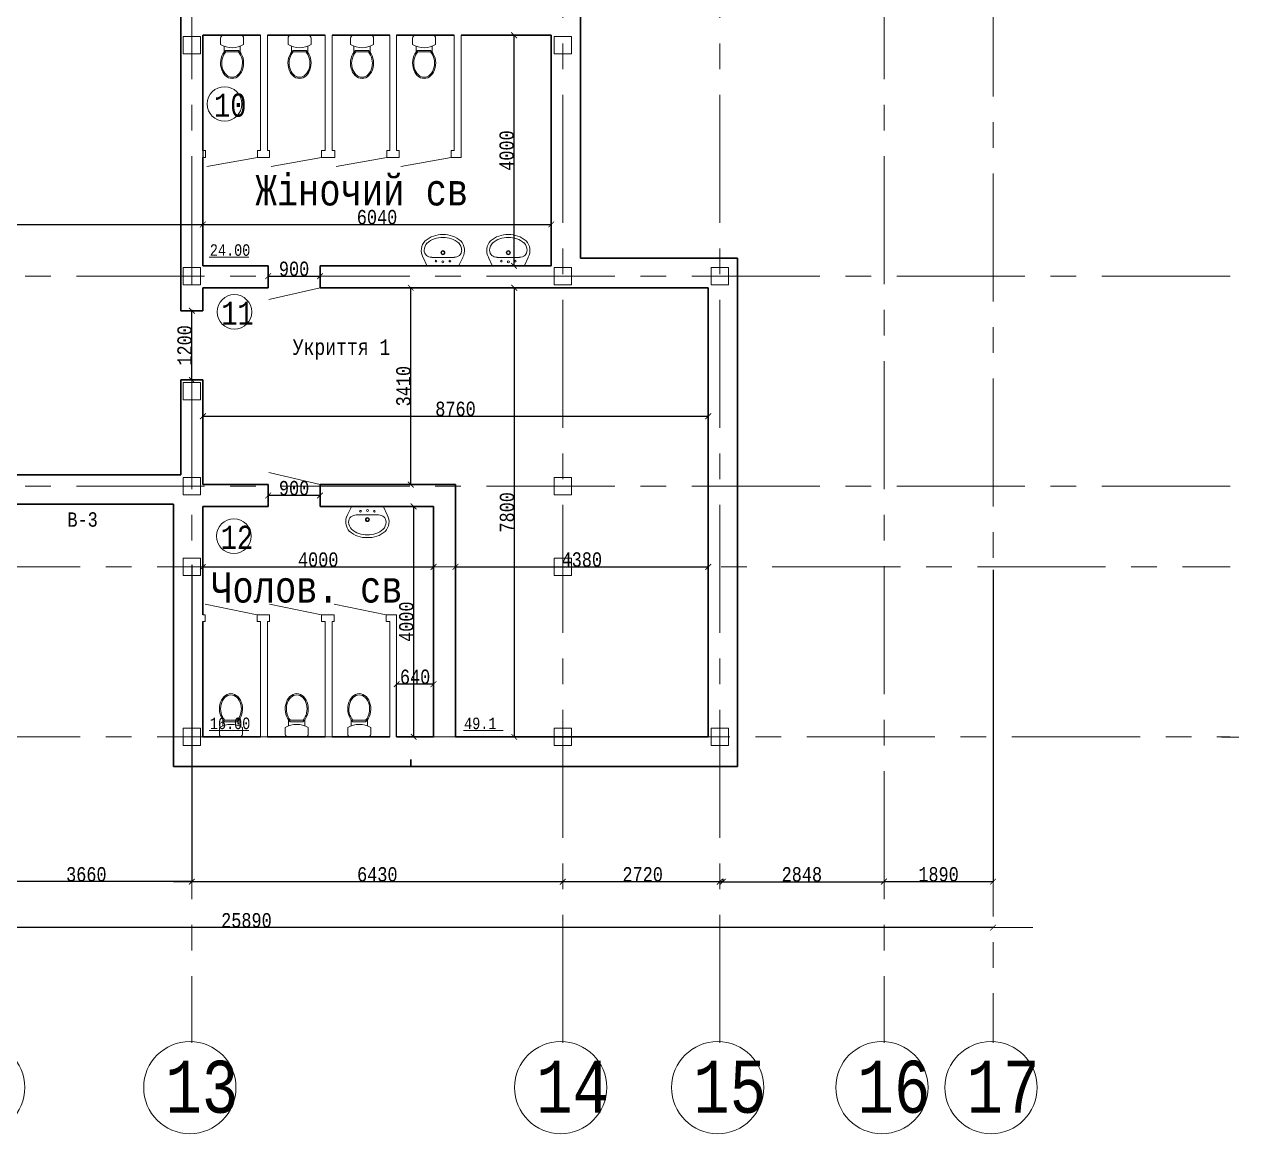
# Model space of a CAD drawing. Header units: millimetres. Extents: x -689206 to 4969298, y -1019800 to 703299.
# Drawn here: x 1204451 to 1225507, y -645260 to -626014 of the extents above; entities that cross this region are included whole.
import ezdxf

# ---------------------------------------------------------------- set-up
doc = ezdxf.new("R2010")
doc.units = ezdxf.units.MM
doc.linetypes.add('JIS_02_4.0', pattern=[5.5, 4, -1.5])
doc.linetypes.add('осеваяX2', pattern=[101.6, 63.5, -12.7, 12.7, -12.7])
for name, color, linetype, lineweight in [('WC', 170, 'Continuous', 9), ('несущие', 7, 'Continuous', 30), ('ОКНА', 250, 'Continuous', 20), ('РАЗМЕРЫ', 7, 'Continuous', 9), ('стены', 7, 'Continuous', 20)]:
    doc.layers.add(name, color=color, linetype=linetype, lineweight=lineweight)
doc.layers.add('четотам', color=7, linetype='Continuous')
doc.styles.add('Аннотативный', font='isocteur.ttf', dxfattribs={"width": 0.7, "height": 250})
doc.dimstyles.new('Аннотативный', dxfattribs={"dimscale": 0, "dimtxt": 250, "dimasz": 100, "dimexe": 1.25, "dimexo": 0.625, "dimtad": 1, "dimdec": 0, "dimtxsty": 'Аннотативный', "dimblk": 'ARCHTICK', "dimcen": 2.5, "dimadec": 0, "dimazin": 0, "dimtfac": 1, "dimtdec": 0, "dimtmove": 0, "dimatfit": 3, "dimfxl": 1, "dimarcsym": 0})

# ---------------------------------------------------------------- blocks, each defined once
blk = doc.blocks.new('_ArchTick')
at = {"color": 0, "linetype": 'ByBlock', "const_width": 0.15}
blk.add_lwpolyline([(-0.5, -0.5), (0.5, 0.5)], dxfattribs=at)
blk = doc.blocks.new('*D5745')
at = {"layer": 'Defpoints', "color": 0, "linetype": 'ByBlock', "lineweight": 5, "transparency": 16777216}
for p in [(1208679, -634188), (1208679, -634188), (1209579, -634188)]:
    blk.add_point(p, dxfattribs=at)
at = {"layer": 'РАЗМЕРЫ', "color": 0, "linetype": 'ByBlock', "lineweight": -2, "transparency": 16777216}
for p, q in [((1208679, -634187), (1208679, -634186)), ((1209579, -634188), (1208679, -634188)), ((1209579, -634187), (1209579, -634186))]:
    blk.add_line(p, q, dxfattribs=at)
at = {"layer": 'РАЗМЕРЫ', "color": 0, "linetype": 'ByBlock', "lineweight": -2, "transparency": 16777216, "xscale": 100, "yscale": 100, "zscale": 100, "rotation": 180}
blk.add_blockref('_ArchTick', (1208679, -634188), dxfattribs=at)
at = {"layer": 'РАЗМЕРЫ', "color": 0, "linetype": 'ByBlock', "lineweight": -2, "transparency": 16777216, "xscale": 100, "yscale": 100, "zscale": 100}
blk.add_blockref('_ArchTick', (1209579, -634188), dxfattribs=at)
at = {"layer": 'РАЗМЕРЫ', "color": 0, "linetype": 'ByBlock', "lineweight": 5, "transparency": 16777216, "insert": (1209129, -634062), "char_height": 250, "attachment_point": 5, "style": 'Аннотативный'}
blk.add_mtext('900', dxfattribs=at)
blk = doc.blocks.new('*D5746')
at = {"layer": 'Defpoints', "color": 0, "linetype": 'ByBlock', "lineweight": 5, "transparency": 16777216}
for p in [(1207357, -630983), (1207357, -630983), (1207357, -632184)]:
    blk.add_point(p, dxfattribs=at)
at = {"layer": 'РАЗМЕРЫ', "color": 0, "linetype": 'ByBlock', "lineweight": -2, "transparency": 16777216}
for p, q in [((1207357, -630983), (1207359, -630983)), ((1207357, -632184), (1207357, -630983)), ((1207358, -632184), (1207359, -632184))]:
    blk.add_line(p, q, dxfattribs=at)
at = {"layer": 'РАЗМЕРЫ', "color": 0, "linetype": 'ByBlock', "lineweight": -2, "transparency": 16777216, "xscale": 100, "yscale": 100, "zscale": 100}
for p, rotation in [((1207357, -630983), 90), ((1207357, -632184), 270)]:
    blk.add_blockref('_ArchTick', p, dxfattribs=dict(at, rotation=rotation))
at = {"layer": 'РАЗМЕРЫ', "color": 0, "linetype": 'ByBlock', "lineweight": 5, "transparency": 16777216, "insert": (1207232, -631584), "char_height": 250, "attachment_point": 5, "rotation": 90, "style": 'Аннотативный'}
blk.add_mtext('1200', dxfattribs=at)
blk = doc.blocks.new('*D5747')
at = {"layer": 'Defpoints', "color": 0, "linetype": 'ByBlock', "lineweight": 5, "transparency": 16777216}
for p in [(1200285, -629486), (1207547, -629486), (1207547, -629486)]:
    blk.add_point(p, dxfattribs=at)
at = {"layer": 'РАЗМЕРЫ', "color": 0, "linetype": 'ByBlock', "lineweight": -2, "transparency": 16777216}
for p, q in [((1200285, -629486), (1200285, -629485)), ((1200285, -629486), (1207547, -629486)), ((1207547, -629486), (1207547, -629485))]:
    blk.add_line(p, q, dxfattribs=at)
at = {"layer": 'РАЗМЕРЫ', "color": 0, "linetype": 'ByBlock', "lineweight": -2, "transparency": 16777216, "xscale": 100, "yscale": 100, "zscale": 100, "rotation": 180}
blk.add_blockref('_ArchTick', (1200285, -629486), dxfattribs=at)
at = {"layer": 'РАЗМЕРЫ', "color": 0, "linetype": 'ByBlock', "lineweight": -2, "transparency": 16777216, "xscale": 100, "yscale": 100, "zscale": 100}
blk.add_blockref('_ArchTick', (1207547, -629486), dxfattribs=at)
at = {"layer": 'РАЗМЕРЫ', "color": 0, "linetype": 'ByBlock', "lineweight": 5, "transparency": 16777216, "insert": (1203916, -629361), "char_height": 250, "attachment_point": 5, "style": 'Аннотативный'}
blk.add_mtext('6880', dxfattribs=at)
blk = doc.blocks.new('*D5748')
at = {"layer": 'Defpoints', "color": 0, "lineweight": 5, "ltscale": 35, "transparency": 16777216}
for p in [(1216310, -630584), (1212947, -638376), (1216310, -638376)]:
    blk.add_point(p, dxfattribs=at)
at = {"layer": 'РАЗМЕРЫ', "color": 0, "lineweight": -2, "ltscale": 35, "transparency": 16777216}
for p, q in [((1216309, -630584), (1212946, -630584)), ((1212947, -630584), (1212947, -638376)), ((1216309, -638376), (1212946, -638376))]:
    blk.add_line(p, q, dxfattribs=at)
at = {"layer": 'РАЗМЕРЫ', "color": 0, "lineweight": -2, "ltscale": 35, "transparency": 16777216, "xscale": 100, "yscale": 100, "zscale": 100}
for p, rotation in [((1212947, -630584), 90), ((1212947, -638376), 270)]:
    blk.add_blockref('_ArchTick', p, dxfattribs=dict(at, rotation=rotation))
at = {"layer": 'РАЗМЕРЫ', "color": 0, "lineweight": 5, "ltscale": 35, "transparency": 16777216, "insert": (1212822, -634480), "char_height": 250, "attachment_point": 5, "rotation": 90, "style": 'Аннотативный'}
blk.add_mtext('7800', dxfattribs=at)
blk = doc.blocks.new('*D5749')
at = {"layer": 'Defpoints', "color": 0, "lineweight": 5, "ltscale": 35, "transparency": 16777216}
for p in [(1216310, -632813), (1207547, -633642), (1216310, -633642)]:
    blk.add_point(p, dxfattribs=at)
at = {"layer": 'РАЗМЕРЫ', "color": 0, "lineweight": -2, "ltscale": 35, "transparency": 16777216}
for p, q in [((1207547, -633642), (1207547, -632812)), ((1207547, -632813), (1216310, -632813)), ((1216310, -633642), (1216310, -632812))]:
    blk.add_line(p, q, dxfattribs=at)
at = {"layer": 'РАЗМЕРЫ', "color": 0, "lineweight": -2, "ltscale": 35, "transparency": 16777216, "xscale": 100, "yscale": 100, "zscale": 100, "rotation": 180}
blk.add_blockref('_ArchTick', (1207547, -632813), dxfattribs=at)
at = {"layer": 'РАЗМЕРЫ', "color": 0, "lineweight": -2, "ltscale": 35, "transparency": 16777216, "xscale": 100, "yscale": 100, "zscale": 100}
blk.add_blockref('_ArchTick', (1216310, -632813), dxfattribs=at)
at = {"layer": 'РАЗМЕРЫ', "color": 0, "lineweight": 5, "ltscale": 35, "transparency": 16777216, "insert": (1211928, -632687), "char_height": 250, "attachment_point": 5, "style": 'Аннотативный'}
blk.add_mtext('8760', dxfattribs=at)
blk = doc.blocks.new('*D5755')
at = {"layer": 'Defpoints', "color": 0, "lineweight": 5, "ltscale": 35, "transparency": 16777216}
for p in [(1207547, -626204), (1213588, -626204), (1213588, -629486)]:
    blk.add_point(p, dxfattribs=at)
at = {"layer": 'РАЗМЕРЫ', "color": 0, "lineweight": -2, "ltscale": 35, "transparency": 16777216}
for p, q in [((1207547, -626204), (1207547, -629488)), ((1213588, -626204), (1213588, -629488)), ((1207547, -629486), (1213588, -629486))]:
    blk.add_line(p, q, dxfattribs=at)
at = {"layer": 'РАЗМЕРЫ', "color": 0, "lineweight": -2, "ltscale": 35, "transparency": 16777216, "xscale": 100, "yscale": 100, "zscale": 100, "rotation": 180}
blk.add_blockref('_ArchTick', (1207547, -629486), dxfattribs=at)
at = {"layer": 'РАЗМЕРЫ', "color": 0, "lineweight": -2, "ltscale": 35, "transparency": 16777216, "xscale": 100, "yscale": 100, "zscale": 100}
blk.add_blockref('_ArchTick', (1213588, -629486), dxfattribs=at)
at = {"layer": 'РАЗМЕРЫ', "color": 0, "lineweight": 5, "ltscale": 35, "transparency": 16777216, "insert": (1210567, -629361), "char_height": 250, "attachment_point": 5, "style": 'Аннотативный'}
blk.add_mtext('6040', dxfattribs=at)
blk = doc.blocks.new('*D5756')
at = {"layer": 'Defpoints', "color": 0, "lineweight": 5, "ltscale": 35, "transparency": 16777216}
for p in [(1212027, -626204), (1212942, -626204), (1209579, -630204)]:
    blk.add_point(p, dxfattribs=at)
at = {"layer": 'РАЗМЕРЫ', "color": 0, "lineweight": -2, "ltscale": 35, "transparency": 16777216}
for p, q in [((1212027, -626204), (1212943, -626204)), ((1212942, -630204), (1212942, -626204)), ((1209579, -630204), (1212943, -630204))]:
    blk.add_line(p, q, dxfattribs=at)
at = {"layer": 'РАЗМЕРЫ', "color": 0, "lineweight": -2, "ltscale": 35, "transparency": 16777216, "xscale": 100, "yscale": 100, "zscale": 100}
for p, rotation in [((1212942, -626204), 90), ((1212942, -630204), 270)]:
    blk.add_blockref('_ArchTick', p, dxfattribs=dict(at, rotation=rotation))
at = {"layer": 'РАЗМЕРЫ', "color": 0, "lineweight": 5, "ltscale": 35, "transparency": 16777216, "insert": (1212816, -628204), "char_height": 250, "attachment_point": 5, "rotation": 90, "style": 'Аннотативный'}
blk.add_mtext('4000', dxfattribs=at)
blk = doc.blocks.new('*D5757')
at = {"layer": 'Defpoints', "color": 0, "lineweight": 5, "ltscale": 35, "transparency": 16777216}
for p in [(1210907, -637461), (1210907, -638376), (1211547, -638376)]:
    blk.add_point(p, dxfattribs=at)
at = {"layer": 'РАЗМЕРЫ', "color": 0, "lineweight": -2, "ltscale": 35, "transparency": 16777216}
for p, q in [((1210907, -638375), (1210907, -637459)), ((1211547, -637461), (1210907, -637461)), ((1211547, -638375), (1211547, -637459))]:
    blk.add_line(p, q, dxfattribs=at)
at = {"layer": 'РАЗМЕРЫ', "color": 0, "lineweight": -2, "ltscale": 35, "transparency": 16777216, "xscale": 100, "yscale": 100, "zscale": 100, "rotation": 180}
blk.add_blockref('_ArchTick', (1210907, -637461), dxfattribs=at)
at = {"layer": 'РАЗМЕРЫ', "color": 0, "lineweight": -2, "ltscale": 35, "transparency": 16777216, "xscale": 100, "yscale": 100, "zscale": 100}
blk.add_blockref('_ArchTick', (1211547, -637461), dxfattribs=at)
at = {"layer": 'РАЗМЕРЫ', "color": 0, "lineweight": 5, "ltscale": 35, "transparency": 16777216, "insert": (1211227, -637335), "char_height": 250, "attachment_point": 5, "style": 'Аннотативный'}
blk.add_mtext('640', dxfattribs=at)
blk = doc.blocks.new('unitaz')
at = {"ltscale": 150}
for p, q in [((296, 142), (190, 142)), ((293, -140), (191, -140))]:
    blk.add_line(p, q, dxfattribs=at)
for p, q in [((263, 113), (263, -113)), ((289, 110), (289, -110))]:
    blk.add_line(p, q)
blk.add_lwpolyline([(161, 200), (50, 200, 0.414214), (0, 150), (0, -150, 0.414214), (50, -200), (161, -200)], format="xyb", dxfattribs=at)
blk.add_arc((-169, 0), 386, 328.7677, 31.2026, dxfattribs=at)
for major_axis, ratio, start_param, end_param in [((266, 0), 0.753407, 3.739816, 8.826911), ((245, 0), 0.734694, 3.796966, 8.769752)]:
    blk.add_ellipse((484, 0), major_axis=major_axis, ratio=ratio, start_param=start_param, end_param=end_param, dxfattribs=at)
blk = doc.blocks.new('UM_3')
at = {"color": 0, "linetype": 'Continuous', "ltscale": 10}
for p, q in [((269, 0), (-269, 0)), ((-278, -6), (-345, -147)), ((-193, -147), (193, -147)), ((345, -147), (278, -6))]:
    blk.add_line(p, q, dxfattribs=at)
for centre, radius in [((-121, -82), 15), ((0, -228), 35), ((0, -228), 25), ((0, -70), 17.5), ((121, -82), 15)]:
    blk.add_circle(centre, radius, dxfattribs=at)
for centre, radius, start, end in [((269, -10), 10, 25.5783, 90), ((-129, -264), 246, 151.7404, 223.3761), ((-201, -271), 124, 86.5587, 180), ((-269, -10), 10, 90, 154.4217), ((201, -271), 124, 0, 93.4413), ((129, -264), 246, 316.6239, 28.2596), ((-129, -264), 196, 182.0891, 222.5037), ((-20, -108), 383, 228.5881, 272.9606), ((20, -108), 383, 267.0394, 311.4119), ((129, -264), 196, 317.4963, 357.9109), ((-20, -108), 433, 228.4439, 272.6871), ((20, -108), 433, 267.3129, 311.5561)]:
    blk.add_arc(centre, radius, start, end, dxfattribs=at)
blk = doc.blocks.new('*D5780')
at = {"layer": 'Defpoints', "color": 0, "lineweight": 5, "ltscale": 35, "transparency": 16777216}
for p in [(1208679, -630384), (1209579, -630384), (1209579, -630384)]:
    blk.add_point(p, dxfattribs=at)
at = {"layer": 'РАЗМЕРЫ', "color": 0, "lineweight": -2, "ltscale": 35, "transparency": 16777216}
for p, q in [((1208679, -630383), (1208679, -630382)), ((1208679, -630384), (1209579, -630384)), ((1209579, -630383), (1209579, -630382))]:
    blk.add_line(p, q, dxfattribs=at)
at = {"layer": 'РАЗМЕРЫ', "color": 0, "lineweight": -2, "ltscale": 35, "transparency": 16777216, "xscale": 100, "yscale": 100, "zscale": 100, "rotation": 180}
blk.add_blockref('_ArchTick', (1208679, -630384), dxfattribs=at)
at = {"layer": 'РАЗМЕРЫ', "color": 0, "lineweight": -2, "ltscale": 35, "transparency": 16777216, "xscale": 100, "yscale": 100, "zscale": 100}
blk.add_blockref('_ArchTick', (1209579, -630384), dxfattribs=at)
at = {"layer": 'РАЗМЕРЫ', "color": 0, "lineweight": 5, "ltscale": 35, "transparency": 16777216, "insert": (1209129, -630258), "char_height": 250, "attachment_point": 5, "style": 'Аннотативный'}
blk.add_mtext('900', dxfattribs=at)
blk = doc.blocks.new('*D5764')
at = {"layer": 'Defpoints', "color": 0, "lineweight": 5, "ltscale": 35, "transparency": 16777216}
for p in [(1207547, -635428), (1211547, -635428), (1211547, -635460)]:
    blk.add_point(p, dxfattribs=at)
at = {"layer": 'РАЗМЕРЫ', "color": 0, "lineweight": -2, "ltscale": 35, "transparency": 16777216}
for p, q in [((1207547, -635427), (1207547, -635426)), ((1207547, -635428), (1211547, -635428)), ((1211547, -635460), (1211547, -635426))]:
    blk.add_line(p, q, dxfattribs=at)
at = {"layer": 'РАЗМЕРЫ', "color": 0, "lineweight": -2, "ltscale": 35, "transparency": 16777216, "xscale": 100, "yscale": 100, "zscale": 100, "rotation": 180}
blk.add_blockref('_ArchTick', (1207547, -635428), dxfattribs=at)
at = {"layer": 'РАЗМЕРЫ', "color": 0, "lineweight": -2, "ltscale": 35, "transparency": 16777216, "xscale": 100, "yscale": 100, "zscale": 100}
blk.add_blockref('_ArchTick', (1211547, -635428), dxfattribs=at)
at = {"layer": 'РАЗМЕРЫ', "color": 0, "lineweight": 5, "ltscale": 35, "transparency": 16777216, "insert": (1209547, -635302), "char_height": 250, "attachment_point": 5, "style": 'Аннотативный'}
blk.add_mtext('4000', dxfattribs=at)
blk = doc.blocks.new('*D5765')
at = {"layer": 'Defpoints', "color": 0, "lineweight": 5, "ltscale": 35, "transparency": 16777216}
for p in [(1211547, -634378), (1211202, -638376), (1211547, -638376)]:
    blk.add_point(p, dxfattribs=at)
at = {"layer": 'РАЗМЕРЫ', "color": 0, "lineweight": -2, "ltscale": 35, "transparency": 16777216}
for p, q in [((1211546, -634378), (1211200, -634378)), ((1211202, -634378), (1211202, -638376)), ((1211546, -638376), (1211200, -638376))]:
    blk.add_line(p, q, dxfattribs=at)
at = {"layer": 'РАЗМЕРЫ', "color": 0, "lineweight": -2, "ltscale": 35, "transparency": 16777216, "xscale": 100, "yscale": 100, "zscale": 100}
for p, rotation in [((1211202, -634378), 90), ((1211202, -638376), 270)]:
    blk.add_blockref('_ArchTick', p, dxfattribs=dict(at, rotation=rotation))
at = {"layer": 'РАЗМЕРЫ', "color": 0, "lineweight": 5, "ltscale": 35, "transparency": 16777216, "insert": (1211076, -636377), "char_height": 250, "attachment_point": 5, "rotation": 90, "style": 'Аннотативный'}
blk.add_mtext('4000', dxfattribs=at)
blk = doc.blocks.new('*D5766')
at = {"layer": 'Defpoints', "color": 0, "lineweight": 5, "ltscale": 35, "transparency": 16777216}
for p in [(1211152, -630584), (1211202, -630584), (1211202, -633998)]:
    blk.add_point(p, dxfattribs=at)
at = {"layer": 'РАЗМЕРЫ', "color": 0, "lineweight": -2, "ltscale": 35, "transparency": 16777216}
for p, q in [((1211201, -630584), (1211150, -630584)), ((1211152, -633998), (1211152, -630584)), ((1211201, -633998), (1211150, -633998))]:
    blk.add_line(p, q, dxfattribs=at)
at = {"layer": 'РАЗМЕРЫ', "color": 0, "lineweight": -2, "ltscale": 35, "transparency": 16777216, "xscale": 100, "yscale": 100, "zscale": 100}
for p, rotation in [((1211152, -630584), 90), ((1211152, -633998), 270)]:
    blk.add_blockref('_ArchTick', p, dxfattribs=dict(at, rotation=rotation))
at = {"layer": 'РАЗМЕРЫ', "color": 0, "lineweight": 5, "ltscale": 35, "transparency": 16777216, "insert": (1211026, -632291), "char_height": 250, "attachment_point": 5, "rotation": 90, "style": 'Аннотативный'}
blk.add_mtext('3410', dxfattribs=at)
blk = doc.blocks.new('*D5789')
at = {"layer": 'Defpoints', "color": 0, "lineweight": 5, "ltscale": 35, "transparency": 16777216}
for p in [(1216310, -635426), (1211927, -638376), (1216310, -638376)]:
    blk.add_point(p, dxfattribs=at)
at = {"layer": 'РАЗМЕРЫ', "color": 0, "lineweight": -2, "ltscale": 35, "transparency": 16777216}
for p, q in [((1211927, -638375), (1211927, -635425)), ((1211927, -635426), (1216310, -635426)), ((1216310, -638375), (1216310, -635425))]:
    blk.add_line(p, q, dxfattribs=at)
at = {"layer": 'РАЗМЕРЫ', "color": 0, "lineweight": -2, "ltscale": 35, "transparency": 16777216, "xscale": 100, "yscale": 100, "zscale": 100, "rotation": 180}
blk.add_blockref('_ArchTick', (1211927, -635426), dxfattribs=at)
at = {"layer": 'РАЗМЕРЫ', "color": 0, "lineweight": -2, "ltscale": 35, "transparency": 16777216, "xscale": 100, "yscale": 100, "zscale": 100}
blk.add_blockref('_ArchTick', (1216310, -635426), dxfattribs=at)
at = {"layer": 'РАЗМЕРЫ', "color": 0, "lineweight": 5, "ltscale": 35, "transparency": 16777216, "insert": (1214118, -635301), "char_height": 250, "attachment_point": 5, "style": 'Аннотативный'}
blk.add_mtext('4380', dxfattribs=at)
blk = doc.blocks.new('*D5790')
at = {"layer": 'Defpoints', "color": 0, "lineweight": 5, "ltscale": 35, "transparency": 16777216}
for p in [(1216510, -640888), (1219357, -640888), (1219357, -640888)]:
    blk.add_point(p, dxfattribs=at)
at = {"layer": 'РАЗМЕРЫ', "color": 0, "lineweight": -2, "ltscale": 35, "transparency": 16777216}
for p, q in [((1216510, -640887), (1216510, -640886)), ((1216510, -640888), (1219357, -640888)), ((1219357, -640887), (1219357, -640886))]:
    blk.add_line(p, q, dxfattribs=at)
at = {"layer": 'РАЗМЕРЫ', "color": 0, "lineweight": -2, "ltscale": 35, "transparency": 16777216, "xscale": 100, "yscale": 100, "zscale": 100, "rotation": 180}
blk.add_blockref('_ArchTick', (1216510, -640888), dxfattribs=at)
at = {"layer": 'РАЗМЕРЫ', "color": 0, "lineweight": -2, "ltscale": 35, "transparency": 16777216, "xscale": 100, "yscale": 100, "zscale": 100}
blk.add_blockref('_ArchTick', (1219357, -640888), dxfattribs=at)
at = {"layer": 'РАЗМЕРЫ', "color": 0, "lineweight": 5, "ltscale": 35, "transparency": 16777216, "insert": (1217933, -640762), "char_height": 250, "attachment_point": 5, "style": 'Аннотативный'}
blk.add_mtext('2848', dxfattribs=at)
blk = doc.blocks.new('*D5791')
at = {"layer": 'Defpoints', "color": 0, "lineweight": 5, "ltscale": 35, "transparency": 16777216}
for p in [(1213787, -640888), (1213787, -640888), (1216560, -640838)]:
    blk.add_point(p, dxfattribs=at)
at = {"layer": 'РАЗМЕРЫ', "color": 0, "lineweight": -2, "ltscale": 35, "transparency": 16777216}
for p, q in [((1213787, -640887), (1213787, -640886)), ((1216560, -640888), (1213787, -640888)), ((1216560, -640838), (1216560, -640889))]:
    blk.add_line(p, q, dxfattribs=at)
at = {"layer": 'РАЗМЕРЫ', "color": 0, "lineweight": -2, "ltscale": 35, "transparency": 16777216, "xscale": 100, "yscale": 100, "zscale": 100, "rotation": 180}
blk.add_blockref('_ArchTick', (1213787, -640888), dxfattribs=at)
at = {"layer": 'РАЗМЕРЫ', "color": 0, "lineweight": -2, "ltscale": 35, "transparency": 16777216, "xscale": 100, "yscale": 100, "zscale": 100}
blk.add_blockref('_ArchTick', (1216560, -640888), dxfattribs=at)
at = {"layer": 'РАЗМЕРЫ', "color": 0, "lineweight": 5, "ltscale": 35, "transparency": 16777216, "insert": (1215173, -640762), "char_height": 250, "attachment_point": 5, "style": 'Аннотативный'}
blk.add_mtext('2720', dxfattribs=at)
blk = doc.blocks.new('*D5792')
at = {"layer": 'Defpoints', "color": 0, "lineweight": 5, "ltscale": 35, "transparency": 16777216}
for p in [(1207357, -635391), (1207357, -640888), (1213787, -640888)]:
    blk.add_point(p, dxfattribs=at)
at = {"layer": 'РАЗМЕРЫ', "color": 0, "lineweight": -2, "ltscale": 35, "transparency": 16777216}
for p, q in [((1207357, -635392), (1207357, -640889)), ((1213787, -640888), (1207357, -640888)), ((1213787, -640887), (1213787, -640886))]:
    blk.add_line(p, q, dxfattribs=at)
at = {"layer": 'РАЗМЕРЫ', "color": 0, "lineweight": -2, "ltscale": 35, "transparency": 16777216, "xscale": 100, "yscale": 100, "zscale": 100, "rotation": 180}
blk.add_blockref('_ArchTick', (1207357, -640888), dxfattribs=at)
at = {"layer": 'РАЗМЕРЫ', "color": 0, "lineweight": -2, "ltscale": 35, "transparency": 16777216, "xscale": 100, "yscale": 100, "zscale": 100}
blk.add_blockref('_ArchTick', (1213787, -640888), dxfattribs=at)
at = {"layer": 'РАЗМЕРЫ', "color": 0, "lineweight": 5, "ltscale": 35, "transparency": 16777216, "insert": (1210572, -640762), "char_height": 250, "attachment_point": 5, "style": 'Аннотативный'}
blk.add_mtext('6430', dxfattribs=at)
blk = doc.blocks.new('*D5793')
at = {"layer": 'Defpoints', "color": 0, "lineweight": 5, "ltscale": 35, "transparency": 16777216}
for p in [(1221249, -635475), (1219357, -640888), (1221249, -640886)]:
    blk.add_point(p, dxfattribs=at)
at = {"layer": 'РАЗМЕРЫ', "color": 0, "lineweight": -2, "ltscale": 35, "transparency": 16777216}
for p, q in [((1221249, -635476), (1221249, -640888)), ((1219357, -640887), (1219357, -640885)), ((1219357, -640886), (1221249, -640886))]:
    blk.add_line(p, q, dxfattribs=at)
at = {"layer": 'РАЗМЕРЫ', "color": 0, "lineweight": -2, "ltscale": 35, "transparency": 16777216, "xscale": 100, "yscale": 100, "zscale": 100, "rotation": 180}
blk.add_blockref('_ArchTick', (1219357, -640886), dxfattribs=at)
at = {"layer": 'РАЗМЕРЫ', "color": 0, "lineweight": -2, "ltscale": 35, "transparency": 16777216, "xscale": 100, "yscale": 100, "zscale": 100}
blk.add_blockref('_ArchTick', (1221249, -640886), dxfattribs=at)
at = {"layer": 'РАЗМЕРЫ', "color": 0, "lineweight": 5, "ltscale": 35, "transparency": 16777216, "insert": (1220303, -640761), "char_height": 250, "attachment_point": 5, "style": 'Аннотативный'}
blk.add_mtext('1890', dxfattribs=at)
blk = doc.blocks.new('*D5794')
at = {"layer": 'Defpoints', "color": 0, "lineweight": 5, "ltscale": 35, "transparency": 16777216}
for p in [(1203697, -635237), (1203697, -640887), (1207357, -640887)]:
    blk.add_point(p, dxfattribs=at)
at = {"layer": 'РАЗМЕРЫ', "color": 0, "lineweight": -2, "ltscale": 35, "transparency": 16777216}
for p, q in [((1203697, -635238), (1203697, -640888)), ((1207357, -640887), (1203697, -640887)), ((1207357, -640886), (1207357, -640885))]:
    blk.add_line(p, q, dxfattribs=at)
at = {"layer": 'РАЗМЕРЫ', "color": 0, "lineweight": -2, "ltscale": 35, "transparency": 16777216, "xscale": 100, "yscale": 100, "zscale": 100, "rotation": 180}
blk.add_blockref('_ArchTick', (1203697, -640887), dxfattribs=at)
at = {"layer": 'РАЗМЕРЫ', "color": 0, "lineweight": -2, "ltscale": 35, "transparency": 16777216, "xscale": 100, "yscale": 100, "zscale": 100}
blk.add_blockref('_ArchTick', (1207357, -640887), dxfattribs=at)
at = {"layer": 'РАЗМЕРЫ', "color": 0, "lineweight": 5, "ltscale": 35, "transparency": 16777216, "insert": (1205527, -640761), "char_height": 250, "attachment_point": 5, "style": 'Аннотативный'}
blk.add_mtext('3660', dxfattribs=at)
blk = doc.blocks.new('*D5798')
at = {"layer": 'Defpoints', "color": 0, "lineweight": 5, "ltscale": 35, "transparency": 16777216}
for p in [(1195357, -641684), (1195357, -641684), (1221249, -641684)]:
    blk.add_point(p, dxfattribs=at)
at = {"layer": 'РАЗМЕРЫ', "color": 0, "lineweight": -2, "ltscale": 35, "transparency": 16777216}
for p, q in [((1195357, -641684), (1195357, -641683)), ((1221249, -641684), (1195357, -641684)), ((1221249, -641684), (1221249, -641683))]:
    blk.add_line(p, q, dxfattribs=at)
at = {"layer": 'РАЗМЕРЫ', "color": 0, "lineweight": -2, "ltscale": 35, "transparency": 16777216, "xscale": 100, "yscale": 100, "zscale": 100, "rotation": 180}
blk.add_blockref('_ArchTick', (1195357, -641684), dxfattribs=at)
at = {"layer": 'РАЗМЕРЫ', "color": 0, "lineweight": -2, "ltscale": 35, "transparency": 16777216, "xscale": 100, "yscale": 100, "zscale": 100}
blk.add_blockref('_ArchTick', (1221249, -641684), dxfattribs=at)
at = {"layer": 'РАЗМЕРЫ', "color": 0, "lineweight": 5, "ltscale": 35, "transparency": 16777216, "insert": (1208303, -641559), "char_height": 250, "attachment_point": 5, "style": 'Аннотативный'}
blk.add_mtext('25890', dxfattribs=at)

msp = doc.modelspace()

# ---------------------------------------------------------------- linework, layer by layer
at = {"layer": 'несущие', "color": 0}
for p, q in [((1207546.6, -630983.4), (1207166.7, -630983.4)), ((1207166.7, -632533.1), (1207166.7, -632183.7)), ((1207166.7, -632183.7), (1207546.6, -632183.7)), ((1207546.6, -632183.7), (1207546.6, -632525.7)), ((1207546.6, -633733.1), (1207546.6, -632525.7)), ((1207166.7, -633733.1), (1207166.7, -632533.1)), ((1208678.6, -633997.7), (1208678.6, -634377.7)), ((1209578.6, -634377.7), (1209578.6, -633997.7)), ((1208340.7, -634377.7), (1208678.6, -634377.7))]:
    msp.add_line(p, q, dxfattribs=at)
at = {"layer": 'несущие', "lineweight": 30}
msp.add_line((1207036.7, -638887.7), (1207036.7, -638289), dxfattribs=at)
at = {"layer": 'ОКНА', "color": 7, "lineweight": 30, "true_color": 0xffffff}
msp.add_line((1211151.5, -638767.7), (1211151.5, -638887.7), dxfattribs=at)
at = {"layer": 'РАЗМЕРЫ', "color": 152, "linetype": 'осеваяX2', "lineweight": 5, "ltscale": 35, "true_color": 0x2776bb}
for p, q in [((1207357.3, -614075.7), (1207357.3, -643684.2)), ((1213787.2, -643684.2), (1213787.2, -614075.7)), ((1216509.6, -643684.2), (1216509.6, -614075.7)), ((1219357.3, -614075.7), (1219357.3, -643684.2)), ((1221248.8, -614375.7), (1221248.8, -643684.2)), ((1225357.3, -630383.6), (1178304.8, -630383.6)), ((1225357.3, -634028.4), (1178304.8, -634028.4)), ((1178304.8, -635427.7), (1225357.3, -635427.7)), ((1178304.8, -638375.7), (1210786.6, -638375.7)), ((1210906.6, -638375.7), (1225357.3, -638375.7))]:
    msp.add_line(p, q, dxfattribs=at)
at = {"layer": 'РАЗМЕРЫ', "lineweight": 30, "ltscale": 35}
for p, q in [((1207546.6, -628203.6), (1207546.6, -626203.6)), ((1207546.6, -626203.6), (1208546.6, -626203.6)), ((1207546.6, -626203.6), (1207546.6, -628203.6)), ((1208666.6, -626203.6), (1209666.6, -626203.6)), ((1209786.6, -626203.6), (1210786.6, -626203.6)), ((1210906.6, -626203.6), (1211906.6, -626203.6)), ((1212026.6, -626203.6), (1213587.5, -626203.6)), ((1207546.6, -630203.6), (1207546.6, -628323.6)), ((1208678.6, -630583.6), (1208678.6, -630203.6)), ((1209578.6, -630583.6), (1209578.6, -630203.6)), ((1209578.6, -630203.6), (1210628.6, -630203.6)), ((1216309.6, -638375.7), (1216309.6, -630583.6)), ((1211546.6, -633997.7), (1211926.6, -633997.7)), ((1211926.6, -633997.7), (1211926.6, -638375.7)), ((1211546.6, -634377.7), (1210546.7, -634377.7)), ((1211546.6, -638375.7), (1211546.6, -634377.7)), ((1211546.6, -635110.2), (1211546.6, -635810.2)), ((1207546.6, -638375.7), (1207546.6, -636375.7)), ((1208546.6, -638375.7), (1207546.6, -638375.7)), ((1209666.6, -638375.7), (1208666.6, -638375.7)), ((1210786.6, -638375.7), (1209786.6, -638375.7)), ((1211546.6, -638375.7), (1210906.6, -638375.7)), ((1211926.6, -638375.7), (1216309.6, -638375.7)), ((1211926.6, -638887.7), (1210926.7, -638887.7))]:
    msp.add_line(p, q, dxfattribs=at)
at = {"layer": 'РАЗМЕРЫ', "lineweight": 15, "ltscale": 35}
for p, q in [((1208546.6, -628203.6), (1208546.6, -626203.6)), ((1208666.6, -628203.6), (1208666.6, -626203.6)), ((1209666.6, -628203.6), (1209666.6, -626203.6)), ((1209786.6, -626203.6), (1209786.6, -628203.6)), ((1210786.6, -628203.6), (1210786.6, -626203.6)), ((1210906.6, -628203.6), (1210906.6, -626203.6)), ((1211906.6, -628203.6), (1211906.6, -626203.6)), ((1212026.6, -628323.6), (1212026.6, -626203.6)), ((1207546.6, -628203.6), (1207593.2, -628203.6)), ((1207593.2, -628203.6), (1207593.2, -628323.6)), ((1208493.2, -628203.6), (1208546.6, -628203.6)), ((1208493.2, -628323.6), (1208493.2, -628203.6)), ((1208666.6, -628203.6), (1208705.2, -628203.6)), ((1208705.2, -628203.6), (1208705.2, -628323.6)), ((1209605.2, -628203.6), (1209666.6, -628203.6)), ((1209605.2, -628323.6), (1209605.2, -628203.6)), ((1209786.6, -628203.6), (1209834.5, -628203.6)), ((1209834.5, -628203.6), (1209834.5, -628323.6)), ((1210734.5, -628203.6), (1210786.6, -628203.6)), ((1210734.5, -628323.6), (1210734.5, -628203.6)), ((1210906.6, -628203.6), (1210952.8, -628203.6)), ((1210952.8, -628203.6), (1210952.8, -628323.6)), ((1211852.8, -628203.6), (1211906.6, -628203.6)), ((1211852.8, -628323.6), (1211852.8, -628203.6)), ((1207546.6, -628323.6), (1207593.2, -628323.6)), ((1208493.2, -628323.6), (1208705.2, -628323.6)), ((1208493.2, -628323.6), (1208519.1, -628323.6)), ((1209605.2, -628323.6), (1209834.5, -628323.6)), ((1210734.5, -628323.6), (1210952.8, -628323.6)), ((1211852.8, -628323.6), (1211906.6, -628323.6)), ((1211906.6, -628323.6), (1212026.6, -628323.6)), ((1207546.6, -636255.7), (1207588.7, -636255.7)), ((1207588.7, -636375.7), (1207588.7, -636255.7)), ((1208488.7, -636255.7), (1208704.6, -636255.7)), ((1208488.7, -636375.7), (1208488.7, -636255.7)), ((1208704.6, -636375.7), (1208704.6, -636255.7)), ((1209604.6, -636255.7), (1209824.9, -636255.7)), ((1209604.6, -636375.7), (1209604.6, -636255.7)), ((1209824.9, -636375.7), (1209824.9, -636255.7)), ((1210724.9, -636255.7), (1210906.6, -636255.7)), ((1210724.9, -636375.7), (1210724.9, -636255.7)), ((1210906.6, -638375.7), (1210906.6, -636255.7)), ((1207546.6, -636375.7), (1207588.7, -636375.7)), ((1208488.7, -636375.7), (1208546.6, -636375.7)), ((1208488.7, -636375.7), (1208503.6, -636375.7)), ((1208546.6, -636375.7), (1208546.6, -638375.7)), ((1208666.6, -636375.7), (1208704.6, -636375.7)), ((1208666.6, -636375.7), (1208666.6, -638375.7)), ((1208666.6, -636375.7), (1208704.6, -636375.7)), ((1209604.6, -636375.7), (1209666.6, -636375.7)), ((1209604.6, -636375.7), (1209666.6, -636375.7)), ((1209666.6, -636375.7), (1209666.6, -638375.7)), ((1209786.6, -636375.7), (1209824.9, -636375.7)), ((1209786.6, -636375.7), (1209786.6, -638375.7)), ((1209786.6, -636375.7), (1209824.9, -636375.7)), ((1210724.9, -636375.7), (1210786.6, -636375.7)), ((1210786.6, -636375.7), (1210786.6, -638375.7))]:
    msp.add_line(p, q, dxfattribs=at)
at = {"layer": 'РАЗМЕРЫ', "lineweight": 5, "ltscale": 35}
for p, q in [((1208493.2, -628323.6), (1207618.3, -628478.5)), ((1209605.2, -628323.6), (1208730.3, -628478.5)), ((1210734.5, -628323.6), (1209859.5, -628478.5)), ((1211852.8, -628323.6), (1210977.9, -628478.5)), ((1209578.6, -630583.6), (1208689.4, -630788.5)), ((1209578.6, -633997.7), (1208688.7, -633788.7)), ((1208488.7, -636255.7), (1207588.7, -636072.6)), ((1209604.6, -636255.7), (1208704.6, -636072.6)), ((1210724.9, -636255.7), (1209824.9, -636072.6)), ((1207036.7, -640887.7), (1216509.6, -640887.7)), ((1195357.3, -641684.2), (1221936.4, -641684.2))]:
    msp.add_line(p, q, dxfattribs=at)
at = {"layer": 'РАЗМЕРЫ'}
for p, q in [((1207656.6, -630054.5), (1208345.9, -630054.5)), ((1207656.6, -638265.1), (1208345.9, -638265.1)), ((1212065.3, -638265.1), (1212754.6, -638265.1))]:
    msp.add_line(p, q, dxfattribs=at)
at = {"layer": 'РАЗМЕРЫ', "lineweight": 30}
for p, q in [((1216819.6, -638887.7), (1216819.6, -630583.6)), ((1207166.7, -633830.8), (1203830.7, -633830.8)), ((1208678.6, -633997.7), (1207546.6, -633997.7)), ((1211546.6, -633997.7), (1209578.6, -633997.7)), ((1206425.9, -634340.8), (1203481.7, -634340.8)), ((1207036.7, -634340.8), (1206425.9, -634340.8)), ((1208678.6, -634377.7), (1207546.6, -634377.7)), ((1210546.7, -634377.7), (1209578.6, -634377.7)), ((1210926.7, -638887.7), (1216819.6, -638887.7))]:
    msp.add_line(p, q, dxfattribs=at)
at = {"layer": 'РАЗМЕРЫ', "lineweight": 13}
msp.add_line((1213357.3, -638375.7), (1216107.3, -638375.7), dxfattribs=at)
at = {"layer": 'РАЗМЕРЫ', "lineweight": 20, "ltscale": 35}
for centre in [(1203661.3, -644459.6), (1207321.1, -644459.6), (1213751, -644459.6), (1216473.5, -644459.6), (1219321.1, -644459.6), (1221212.7, -644459.6)]:
    msp.add_circle(centre, 800, dxfattribs=at)
at = {"layer": 'стены', "lineweight": 30}
for p, q in [((1214097.5, -624493.8), (1214097.5, -630073.6)), ((1207166.7, -630983.4), (1207166.7, -625823.7)), ((1207546.6, -626203.6), (1207546.6, -628203.6)), ((1213587.5, -627203.6), (1213587.5, -626203.6)), ((1213587.5, -630203.6), (1213587.5, -627203.6)), ((1213587.5, -630203.6), (1213587.5, -627203.6)), ((1207546.6, -628323.6), (1207546.6, -630203.6)), ((1208678.6, -630203.6), (1207546.6, -630203.6)), ((1213587.5, -630203.6), (1209578.6, -630203.6)), ((1214097.5, -630073.6), (1216819.6, -630073.6)), ((1216819.6, -630073.6), (1216819.6, -630583.6)), ((1207546.6, -630583.6), (1208678.6, -630583.6)), ((1207546.6, -630983.4), (1207546.6, -630583.6)), ((1209578.6, -630583.6), (1216309.6, -630583.6)), ((1207166.7, -633830.8), (1207166.7, -633733.1)), ((1207546.6, -633997.7), (1207546.6, -633733.1)), ((1203481.7, -634340.8), (1206425.9, -634340.8)), ((1206425.9, -634340.8), (1207036.7, -634340.8)), ((1207036.7, -636093.6), (1207036.7, -634340.8)), ((1207546.6, -636255.7), (1207546.6, -634377.7)), ((1207036.7, -638290.3), (1207036.7, -636093.6)), ((1207546.6, -638375.7), (1207546.6, -636375.7)), ((1210926.7, -638887.7), (1207036.7, -638887.7))]:
    msp.add_line(p, q, dxfattribs=at)
at = {"layer": 'стены'}
for p, q in [((1213207.3, -638375.7), (1213357.3, -638375.7)), ((1219207.3, -638375.7), (1219507.3, -638375.7)), ((1219357.3, -638525.7), (1219357.3, -638225.7))]:
    msp.add_line(p, q, dxfattribs=at)
at = {"layer": 'стены', "linetype": 'JIS_02_4.0', "lineweight": 18, "ltscale": 300}
msp.add_line((1225207.3, -638377.7), (1225507.3, -638377.7), dxfattribs=at)
at = {"layer": 'стены', "color": 152, "lineweight": 20, "true_color": 0x2776bb}
for points in [[(1207207.3, -626225.7), (1207507.3, -626225.7), (1207507.3, -626525.7), (1207207.3, -626525.7)], [(1213637.2, -626225.7), (1213937.2, -626225.7), (1213937.2, -626525.7), (1213637.2, -626525.7)], [(1207207.3, -630233.6), (1207507.3, -630233.6), (1207507.3, -630533.6), (1207207.3, -630533.6)], [(1213637.2, -630233.6), (1213937.2, -630233.6), (1213937.2, -630533.6), (1213637.2, -630533.6)], [(1216359.6, -630233.6), (1216659.6, -630233.6), (1216659.6, -630533.6), (1216359.6, -630533.6)], [(1207207.3, -633878.4), (1207507.3, -633878.4), (1207507.3, -634178.4), (1207207.3, -634178.4)], [(1213637.2, -633878.4), (1213937.2, -633878.4), (1213937.2, -634178.4), (1213637.2, -634178.4)], [(1207207.3, -635277.7), (1207507.3, -635277.7), (1207507.3, -635577.7), (1207207.3, -635577.7)], [(1213637.2, -635277.7), (1213937.2, -635277.7), (1213937.2, -635577.7), (1213637.2, -635577.7)], [(1207207.3, -638225.7), (1207507.3, -638225.7), (1207507.3, -638525.7), (1207207.3, -638525.7)], [(1213637.2, -638225.7), (1213937.2, -638225.7), (1213937.2, -638525.7), (1213637.2, -638525.7)], [(1216359.6, -638225.7), (1216659.6, -638225.7), (1216659.6, -638525.7), (1216359.6, -638525.7)]]:
    msp.add_lwpolyline(points, close=True, dxfattribs=at)
at = {"layer": 'стены'}
msp.add_lwpolyline([(1207207.3, -632225.7), (1207507.3, -632225.7), (1207507.3, -632525.7), (1207207.3, -632525.7)], close=True, dxfattribs=at)
at = {"layer": 'четотам', "lineweight": 13}
for centre in [(1207923.4, -627396.3), (1208094.6, -631003.3), (1208084.6, -634893.3)]:
    msp.add_circle(centre, 300, dxfattribs=at)

# ---------------------------------------------------------------- block references
at = {"layer": 'WC', "color": 0}
for p, rotation in [((1208054.2, -626203.6), 270), ((1209223.6, -626203.6), 270), ((1210307, -626203.6), 270), ((1211383.6, -626203.6), 270), ((1208034.4, -638375.7), 90), ((1209174.6, -638375.7), 90), ((1210259.1, -638375.7), 90)]:
    msp.add_blockref('unitaz', p, dxfattribs=dict(at, rotation=rotation))
at = {"layer": 'WC', "rotation": 180}
for p in [(1211709.6, -630203.6), (1212843.9, -630203.6)]:
    msp.add_blockref('UM_3', p, dxfattribs=at)
at = {"layer": 'WC'}
msp.add_blockref('UM_3', (1210399.9, -634378.5), dxfattribs=at)

# ---------------------------------------------------------------- texts
at = {"layer": 'РАЗМЕРЫ', "lineweight": 13, "ltscale": 150, "char_height": 401.1, "width": 1460, "attachment_point": 1, "style": 'Аннотативный'}
for s, insert in [('10', (1207740.5, -627215.1)), ('11', (1207866.6, -630823.4)), ('12', (1207856.6, -634713.4))]:
    msp.add_mtext(s, dxfattribs=dict(at, insert=insert))
at = {"layer": 'РАЗМЕРЫ', "color": 18, "lineweight": 13, "true_color": 0x000000, "attachment_point": 1, "style": 'Аннотативный'}
for s, insert, char_height, width in [('Жіночий св', (1208459.8, -628631), 525.63, 8891.082), ('Укриття 1', (1209105.2, -631480.6), 268.05, 4534.097), ('Чолов. св', (1207691.7, -635519.6), 525.63, 8891.082)]:
    msp.add_mtext(s, dxfattribs=dict(at, insert=insert, char_height=char_height, width=width))
at = {"layer": 'РАЗМЕРЫ', "char_height": 200, "width": 656.117, "attachment_point": 1, "style": 'Аннотативный'}
for s, insert in [('24.00', (1207668.3, -629830.5)), ('16.00', (1207668.3, -638041.1)), ('49.1', (1212077, -638041.1))]:
    msp.add_mtext(s, dxfattribs=dict(at, insert=insert))
at = {"layer": 'РАЗМЕРЫ', "lineweight": 20, "ltscale": 150, "insert": (1205198.3, -634481.5), "char_height": 250, "width": 922.913, "attachment_point": 1, "rotation": 0.25592, "style": 'Аннотативный'}
msp.add_mtext('В-3', dxfattribs=at)
at = {"layer": 'РАЗМЕРЫ', "lineweight": 5, "ltscale": 35, "char_height": 902.42, "width": 7518.748, "attachment_point": 1, "style": 'Аннотативный'}
for s, insert in [('13', (1206896.2, -643993.6)), ('14', (1213326.1, -643993.6)), ('15', (1216048.6, -643993.6)), ('16', (1218896.2, -643993.6)), ('17', (1220787.7, -643993.6))]:
    msp.add_mtext(s, dxfattribs=dict(at, insert=insert))

# ---------------------------------------------------------------- dimensions: what is measured, and where the dimension line sits
at = {"layer": 'РАЗМЕРЫ', "lineweight": 5, "ltscale": 35}
dim = msp.add_linear_dim(base=(1213587.5, -629486.4), p1=(1207546.6, -626203.6), p2=(1213587.5, -626203.6), text='6040', dimstyle='Аннотативный', dxfattribs=at)
dim.commit()
dim.dimension.update_dxf_attribs({"geometry": '*D5755', "text_midpoint": (1210567.1, -629486.4), "dimtype": 160})
dim = msp.add_linear_dim(base=(1212941.8, -626203.6), p1=(1209578.6, -630203.6), p2=(1212026.6, -626203.6), angle=90, dimstyle='Аннотативный', dxfattribs=at)
dim.commit()
dim.dimension.update_dxf_attribs({"geometry": '*D5756', "text_midpoint": (1212816.1, -628203.6)})
at = {"layer": 'РАЗМЕРЫ', "linetype": 'ByBlock', "lineweight": 5}
dim = msp.add_linear_dim(base=(1207546.6, -629486.4), p1=(1200284.7, -629486.4), p2=(1207546.6, -629486.4), text='6880', dimstyle='Аннотативный', dxfattribs=at)
dim.commit()
dim.dimension.update_dxf_attribs({"geometry": '*D5747', "text_midpoint": (1203915.7, -629360.8)})
at = {"layer": 'РАЗМЕРЫ', "lineweight": 5, "ltscale": 35}
for base, p1, p2, picture, middle in [((1209578.6, -630383.6), (1208678.6, -630383.6), (1209578.6, -630383.6), '*D5780', (1209128.6, -630258)), ((1203697.4, -640886.7), (1207357.3, -640886.7), (1203697.4, -635237), '*D5794', (1205527.3, -640761.1)), ((1211546.6, -635427.7), (1207546.6, -635427.7), (1211546.6, -635460.2), '*D5764', (1209546.6, -635302)), ((1207357.3, -640887.7), (1213787.2, -640887.7), (1207357.3, -635391), '*D5792', (1210572.2, -640762.1)), ((1210906.6, -637460.6), (1211546.6, -638375.7), (1210906.6, -638375.7), '*D5757', (1211226.6, -637335)), ((1219357.3, -640887.7), (1216509.6, -640887.7), (1219357.3, -640887.7), '*D5790', (1217933.5, -640762.1))]:
    dim = msp.add_linear_dim(base=base, p1=p1, p2=p2, dimstyle='Аннотативный', dxfattribs=at)
    dim.commit()
    dim.dimension.update_dxf_attribs({"geometry": picture, "text_midpoint": middle})
for base, p1, p2, text, picture, middle in [((1211151.7, -630583.6), (1211201.7, -633997.7), (1211201.7, -630583.6), '3410', '*D5766', (1211026.1, -632290.7)), ((1212947.2, -638375.7), (1216309.6, -630583.6), (1216309.6, -638375.7), '7800', '*D5748', (1212821.6, -634479.6)), ((1211201.7, -638375.7), (1211546.6, -634377.7), (1211546.6, -638375.7), '4000', '*D5765', (1211076.1, -636376.7))]:
    dim = msp.add_linear_dim(base=base, p1=p1, p2=p2, angle=90, text=text, dimstyle='Аннотативный', dxfattribs=at)
    dim.commit()
    dim.dimension.update_dxf_attribs({"geometry": picture, "text_midpoint": middle})
at = {"layer": 'РАЗМЕРЫ', "color": 18, "linetype": 'ByBlock', "lineweight": 5, "true_color": 0x000000}
dim = msp.add_linear_dim(base=(1207357.3, -630983.4), p1=(1207357.3, -632183.7), p2=(1207356.7, -630983.4), angle=90, dimstyle='Аннотативный', dxfattribs=at)
dim.commit()
dim.dimension.update_dxf_attribs({"geometry": '*D5746', "text_midpoint": (1207231.7, -631583.6)})
at = {"layer": 'РАЗМЕРЫ', "lineweight": 5, "ltscale": 35}
for base, p1, p2, text, picture, middle in [((1216309.6, -632813), (1207546.6, -633642.1), (1216309.6, -633642.1), '8760', '*D5749', (1211928.1, -632687.4)), ((1216309.6, -635426.4), (1211926.6, -638375.7), (1216309.6, -638375.7), '4380', '*D5789', (1214118.1, -635300.8)), ((1221248.8, -640886.4), (1219357.3, -640887.7), (1221248.8, -635475), '1890', '*D5793', (1220303, -640760.8)), ((1213787.2, -640887.7), (1216559.6, -640837.7), (1213787.2, -640887.7), '2720', '*D5791', (1215173.4, -640762.1)), ((1195357.3, -641684.2), (1221248.8, -641684.2), (1195357.3, -641684.2), '25890', '*D5798', (1208303, -641558.6))]:
    dim = msp.add_linear_dim(base=base, p1=p1, p2=p2, text=text, dimstyle='Аннотативный', dxfattribs=at)
    dim.commit()
    dim.dimension.update_dxf_attribs({"geometry": picture, "text_midpoint": middle})
at = {"layer": 'РАЗМЕРЫ', "color": 18, "linetype": 'ByBlock', "lineweight": 5, "true_color": 0x000000}
dim = msp.add_linear_dim(base=(1208678.6, -634187.7), p1=(1209578.6, -634187.7), p2=(1208678.6, -634187.7), dimstyle='Аннотативный', dxfattribs=at)
dim.commit()
dim.dimension.update_dxf_attribs({"geometry": '*D5745', "text_midpoint": (1209128.6, -634062.1)})

doc.saveas('drawing.dxf')
